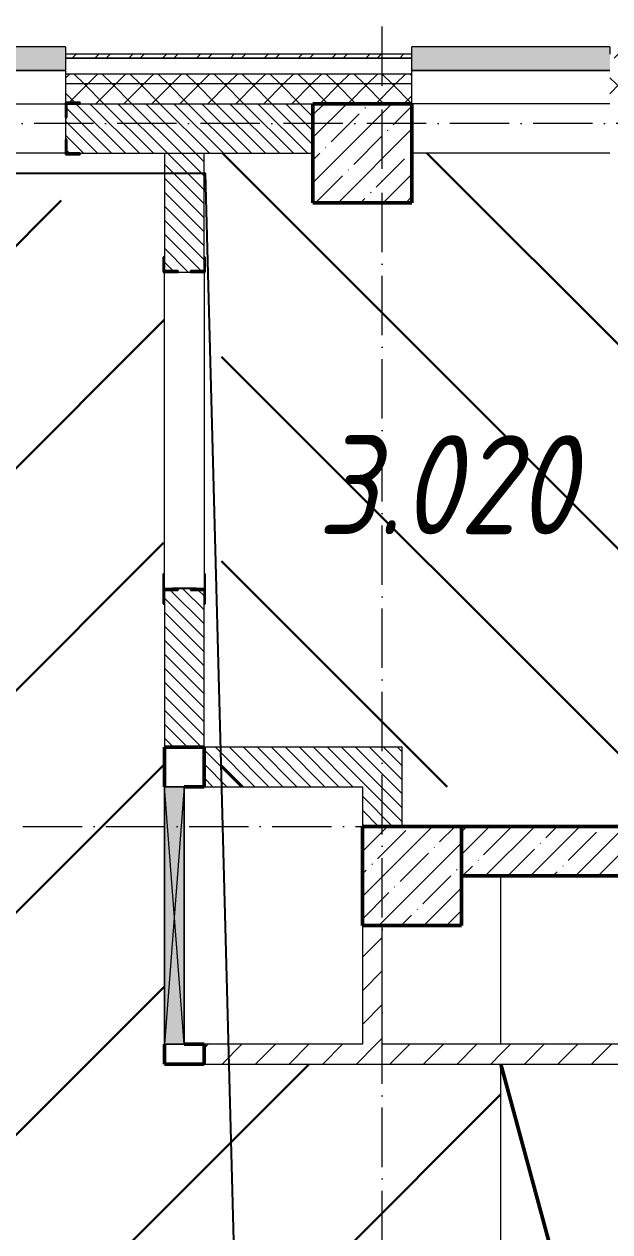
# Model space of a CAD drawing. Header units: millimetres. Extents: x 35697 to 388678, y -91946 to 171347.
# Drawn here: x 375312 to 378271, y -6880 to -780 of the extents above; entities that cross this region are included whole.
import ezdxf

# ---------------------------------------------------------------- set-up
doc = ezdxf.new("R2010")
doc.units = ezdxf.units.MM
doc.linetypes.add('50_200_ШТРИХ_1Т_ш5_п1_п1_', pattern=[700, 500, -100, 0, -100])
for name, color, linetype, lineweight in [('2.1) ПГП окна 2.8 м', 5, 'Continuous', 30), ('4) ЛЕстницы', 5, 'Continuous', 30), ('A-DETL-____-OTLN-1', 7, 'Continuous', 50), ('A-DETL-GENF-OTLN', 7, 'Continuous', 9), ('A-FLOR-____-OTLN', 7, 'Continuous', 9), ('A-GENM-____-MCUT', 7, 'Continuous', 25), ('A-GENM-____-OTLN', 7, 'Continuous', 9), ('A-GENM-____-OTLN-1', 7, 'Continuous', 25), ('A-GLAZ-____-OTLN', 7, 'Continuous', 9), ('A-WALL-____-MCUT', 7, 'Continuous', 13), ('A-WALL-____-MCUT-1', 7, 'Continuous', 9), ('A-WALL-____-MCUT-2', 7, 'Continuous', 50), ('A-WALL-____-OTLN', 7, 'Continuous', 9), ('A-WALL-____-PATT-1', 7, 'Continuous', 9), ('A-WALL-FNSH-MCUT-1', 7, 'Continuous', 9), ('I-WALL-____-OTLN', 7, 'Continuous', 9), ('S-COLS-____-MCUT', 7, 'Continuous', 50), ('S-COLS-____-OTLN', 7, 'Continuous', 9), ('S-GRID-____-OTLN-1', 7, '50_200_ШТРИХ_1Т_ш5_п1_п1_', 9), ('Марки помещений', 7, 'Continuous', 9), ('стяжа', 7, 'Continuous', 30)]:
    doc.layers.add(name, color=color, linetype=linetype, lineweight=lineweight)
doc.layers.add('A-GLAZ-____-OTLN-1', color=7, linetype='Continuous', lineweight=9, true_color=0xc0c0c0)
doc.styles.add('ISOCPEUR_I_2', font='isocpeui.ttf', dxfattribs={"width": 0.85, "height": 2.3})
pattern_1 = [(45, (283770.71, -86863.46), (-70.71068, 70.71068), []), (135, (283770.71, -86863.46), (-70.71068, -70.71068), [])]
pattern_2 = [(45, (283770.71, -86863.46), (-84.85281, 84.85281), [])]
pattern_3 = [(135, (283770.707, -86863.456), (-35.35534, -35.35534), [])]

# ---------------------------------------------------------------- blocks, each defined once
blk = doc.blocks.new('BSC_Колонна _Прямоугольная - 500х500-V103-АР1_План отверстий 3 этажа в осях 1-64_Ю-ЯЯ')
at = {"layer": 'S-COLS-____-OTLN'}
h = blk.add_hatch(dxfattribs=at)
h.set_pattern_fill('FP_108', color=256, style=0, pattern_type=2)
h.set_pattern_definition([(135, (85431.04, -93250), (-114.04925, -114.04925), []), (135, (85431.04, -93135.95), (-114.04925, -114.04925), [201.613, -40.323, 3.353, -36.97])])
h.paths.add_polyline_path([(250, 250), (-250, 250), (-250, -250), (250, -250)], flags=0)
at = {"layer": 'S-COLS-____-MCUT'}
for p, q in [((250, 250), (-250, 250)), ((-250, 250), (-250, -250)), ((250, -250), (250, 250)), ((-250, -250), (250, -250))]:
    blk.add_line(p, q, dxfattribs=at)
blk = doc.blocks.new('BSC_Колонна _Прямоугольная - 500х500-V147-АР1_План отверстий 3 этажа в осях 1-64_Ю-ЯЯ')
at = {"layer": 'S-COLS-____-OTLN'}
h = blk.add_hatch(dxfattribs=at)
h.set_pattern_fill('FP_153', color=256, style=0, pattern_type=2)
h.set_pattern_definition([(135, (81781.04, -93500), (-114.04925, -114.04925), []), (135, (81781.04, -93385.95), (-114.04925, -114.04925), [201.613, -40.323, 3.353, -36.97])])
h.paths.add_polyline_path([(250, 250), (-250, 250), (-250, -250), (250, -250)], flags=0)
at = {"layer": 'S-COLS-____-MCUT'}
for p, q in [((250, 250), (-250, 250)), ((-250, 250), (-250, -250)), ((250, -250), (250, 250)), ((-250, -250), (250, -250))]:
    blk.add_line(p, q, dxfattribs=at)
blk = doc.blocks.new('Фахверк_СКБ_Уголок - 250_2700-27497298-АР1_План отверстий 3 этажа в осях 1-64_Ю-ЯЯ')
at = {"layer": 'A-GENM-____-MCUT'}
for p, q in [((200, 181), (125, 181)), ((125, 181), (125, 106)), ((131, 106), (131, 175)), ((131, 175), (200, 175)), ((200, 175), (200, 181)), ((125, 106), (131, 106)), ((131, -6), (125, -6)), ((125, -6), (125, -81)), ((131, -75), (131, -6)), ((125, -81), (200, -81)), ((200, -75), (131, -75)), ((200, -81), (200, -75))]:
    blk.add_line(p, q, dxfattribs=at)
blk = doc.blocks.new('Фахверк_СКБ_Уголок - 200_3960-28268576-АР1_План отверстий 3 этажа в осях 1-64_Ю-ЯЯ')
at = {"layer": 'A-GENM-____-MCUT'}
for p, q in [((200, 156), (125, 156)), ((125, 156), (125, 81)), ((131, 81), (131, 150)), ((131, 150), (200, 150)), ((200, 150), (200, 156)), ((125, 81), (131, 81)), ((131, 19), (125, 19)), ((125, 19), (125, -56)), ((131, -50), (131, 19)), ((125, -56), (200, -56)), ((200, -50), (131, -50)), ((200, -56), (200, -50))]:
    blk.add_line(p, q, dxfattribs=at)
blk = doc.blocks.new('154_Стойка_СКБ_Уголок - СМ-2180_200-28268025-АР1_План отверстий 3 этажа в осях 1-64_Ю-ЯЯ')
at = {"layer": 'A-GENM-____-MCUT'}
for p, q in [((125, 156), (125, 81)), ((200, 156), (125, 156)), ((131, 81), (131, 150)), ((131, 150), (200, 150)), ((200, 150), (200, 156)), ((125, 81), (131, 81)), ((131, 19), (125, 19)), ((125, 19), (125, -56)), ((131, -50), (131, 19)), ((125, -56), (200, -56)), ((200, -50), (131, -50)), ((200, -56), (200, -50))]:
    blk.add_line(p, q, dxfattribs=at)
blk = doc.blocks.new('Стойка_Влож_Полоса боковая - Полоса-28213942-АР1_План отверстий 3 этажа в осях 1-64_Ю-ЯЯ')
at = {"layer": 'A-GENM-____-OTLN'}
for p, q in [((-5, 60), (0, 60)), ((-5, -60), (-5, 60)), ((0, -60), (-5, -60))]:
    blk.add_line(p, q, dxfattribs=at)
blk = doc.blocks.new('Стойка_Влож_Уголок_Опорный - Уголок-28213941-АР1_План отверстий 3 этажа в осях 1-64_Ю-ЯЯ')
at = {"layer": 'A-GENM-____-OTLN'}
for p, q in [((-212, -6), (-212, 0)), ((0, 0), (0, -6)), ((-212, -75), (-212, -6)), ((-212, -6), (-206, -6)), ((-6, -6), (0, -6)), ((0, -6), (0, -75)), ((-212, -75), (-206, -75)), ((-6, -75), (0, -75))]:
    blk.add_line(p, q, dxfattribs=at)
blk = doc.blocks.new('Отлив_СКБ - Отлив витража_120_НВФ-31886035-АР1_План отверстий 3 этажа в осях 1-64_Ю-ЯЯ')
at = {"layer": 'A-GLAZ-____-OTLN-1'}
for points in [[(4800, 2), (4800, 120), (0, 120), (0, 2), (1409.2, 2)], [(4800, 0), (4800, 2), (0, 2), (0, 0), (1409.2, 0)]]:
    blk.add_hatch(color=256, dxfattribs=at).paths.add_polyline_path(points, flags=0)
at = {"layer": 'A-GLAZ-____-OTLN'}
for p, q in [((0, 83), (0, 120)), ((4800, 120), (0, 120)), ((4800, 120), (4800, 83)), ((0, 2), (4800, 2)), ((4800, 0), (0, 0))]:
    blk.add_line(p, q, dxfattribs=at)
blk = doc.blocks.new('Отлив_СКБ - Отлив витража_120_НВФ-31885289-АР1_План отверстий 3 этажа в осях 1-64_Ю-ЯЯ')
at = {"layer": 'A-GLAZ-____-OTLN-1'}
for points in [[(1000, 2), (1000, 120), (0, 120), (0, 2), (161.6, 2)], [(1000, 0), (1000, 2), (0, 2), (0, 0), (161.6, 0)]]:
    blk.add_hatch(color=256, dxfattribs=at).paths.add_polyline_path(points, flags=0)
at = {"layer": 'A-GLAZ-____-OTLN'}
for p, q in [((0, 83), (0, 120)), ((1000, 120), (0, 120)), ((1000, 120), (1000, 83)), ((0, 2), (1000, 2)), ((1000, 0), (0, 0))]:
    blk.add_line(p, q, dxfattribs=at)
blk = doc.blocks.new('AR_Отверстие прямоугольное _в стене_ - AR_Отверстие прямоугольное _в стене__ОВ-36938153-АР1_План отверстий 3 этажа в осях 1-64_Ю-ЯЯ')
at = {"layer": 'A-GLAZ-____-OTLN'}
blk.add_hatch(color=256, dxfattribs=at).paths.add_polyline_path([(650, -50), (650, 50), (-650, 50), (-650, -50)], flags=0)
at = {"layer": 'A-DETL-GENF-OTLN'}
for p, q in [((-650, -50), (-650, 50)), ((-650, 50), (650, 50)), ((650, 50), (-650, -50)), ((-650, 50), (650, -50)), ((650, 50), (-650, 50)), ((-650, 50), (-650, -50)), ((650, 50), (650, -50)), ((650, -50), (650, 50)), ((650, -50), (-650, -50)), ((-650, -50), (650, -50))]:
    blk.add_line(p, q, dxfattribs=at)
blk = doc.blocks.new('BSC_Колонна _Прямоугольная1 - 200х100 _металл_-V212-АР1_План отверстий 3 этажа в осях 1-64_Ю-ЯЯ')
at = {"layer": 'S-COLS-____-MCUT'}
for p, q in [((-100, 50), (-100, -50)), ((100, 50), (0, 50)), ((100, -50), (100, 50)), ((-100, -50), (100, -50))]:
    blk.add_line(p, q, dxfattribs=at)
blk = doc.blocks.new('BSC_Колонна _Прямоугольная1 - 200х200 _металл_-V213-АР1_План отверстий 3 этажа в осях 1-64_Ю-ЯЯ')
at = {"layer": 'S-COLS-____-MCUT'}
for p, q in [((100, 100), (-100, 100)), ((-100, 100), (-100, -100)), ((100, -100), (100, 100)), ((0, -100), (100, -100))]:
    blk.add_line(p, q, dxfattribs=at)
blk = doc.blocks.new('3эт')
at = {"layer": 'S-GRID-____-OTLN-1', "color": 251, "ltscale": 0.6, "true_color": 0x636466}
for p, q in [((377120.7, -46882.4), (377120.7, 4029.4)), ((387845.1, -1282.4), (279101.9, -1282.4)), ((279101.9, -4832.4), (387845.1, -4832.4))]:
    blk.add_line(p, q, dxfattribs=at)

msp = doc.modelspace()

# ---------------------------------------------------------------- hatches: boundary and pattern name
at = {"layer": '2.1) ПГП окна 2.8 м'}
h = msp.add_hatch(dxfattribs=at)
h.set_pattern_fill('ANSI31', color=5, scale=250)
h.paths.add_polyline_path([(376020.7, -1432.4), (367770.7, -1432.4), (367545.6, -1532.8), (372795.6, -1532.8), (375118.1, -1432.8), (373020.7, -1432.8), (373660, -1588.9), (376020.7, -1694.9)], flags=17)
h.paths.add_polyline_path([(375220.7, -13632.4), (377020.7, -13632.4), (377020.7, -13132.4), (377720.7, -13132.4), (377720.7, -7782.4), (377020.7, -7782.4), (377020.7, -7282.4), (377720.7, -7282.4), (377720.7, -6032.4), (376220.7, -6032.4), (376020.7, -6032.4), (376020.7, -5932.4), (376020.7, -4632.4), (376020.7, -4432.4), (376020.7, -3707.4), (376014.7, -3707.4), (376014.7, -3632.4), (376014.7, -3626.4), (376014.7, -3557.4), (376020.7, -2032.4), (376014.7, -2032.4), (376014.7, -1957.4), (376020.7, -1432.4), (375595.7, -1432.4), (375595.7, -1438.4), (375520.7, -1438.4), (375520.7, -1432.4), (373020.7, -1432.4), (373020.7, -1682.4), (372520.7, -1682.4), (372520.7, -1432.4), (370720.7, -1432.4), (370720.7, -1438.4), (370645.7, -1438.4), (370270.6, -1436.1), (370270.6, -1532.8), (370070.6, -1532.8), (370070.6, -1432.4), (369670.7, -1432.4), (369670.7, -1438.4), (369595.7, -1438.4), (367795.7, -1432.4), (367795.7, -1438.4), (367720.7, -1438.4), (367370.7, -1434.6), (367370.7, -1532.4), (367170.7, -1532.4), (367170.7, -1682.4), (367170.7, -2007.4), (367176.7, -2007.4), (367176.7, -2082.4), (367171, -3707.4), (367176.7, -3707.4), (367176.7, -3776.4), (367176.7, -3782.4), (367176.7, -3857.4), (367172.5, -4432.4), (367770.7, -4432.4), (367770.7, -5132.4), (367770.7, -7782.4), (367770.7, -8482.4), (367270.7, -8482.4), (367270.7, -8682.4), (367270.7, -9182.4), (367270.7, -11032.4), (367270.7, -11182.4), (367770.7, -11182.4), (367770.7, -11882.4), (366570.7, -11882.4), (366570.7, -11532.4), (361970.7, -11532.4), (361470.7, -11532.4), (361470.7, -12062.4), (361470.7, -12312.4), (361470.7, -14432.4), (362020.7, -14432.4), (362220.7, -14432.4), (362720.7, -14432.4), (362720.7, -14582.4), (362720.7, -15582.4), (362720.7, -15832.4), (362220.7, -15832.4), (362220.7, -16982.4), (362220.7, -18882.4), (362720.7, -18882.4), (362720.7, -20282.4), (361970.7, -20282.4), (361270.7, -20282.4), (358780.7, -20282.4), (358476.4, -20282.4), (358470.8, -22442.4), (358520.7, -22442.4), (358520.7, -22382.4), (358780.7, -22382.4), (358780.7, -23482.4), (360020.7, -23482.4), (360020.7, -22682.4), (362120.7, -22682.4), (362170.7, -22682.4), (364220.7, -22682.4), (364270.7, -22682.4), (365995.7, -22682.4), (367245.7, -22682.4), (367295.7, -22682.4), (369540.7, -22682.4), (369540.7, -23482.4), (369540.7, -23682.4), (369540.7, -26232.4), (369540.7, -26282.4), (369540.7, -28882.4), (369540.7, -28932.4), (369540.7, -31482.4), (369620.7, -31482.4), (369620.7, -31482.4), (371919.3, -31482.4), (372519.3, -31482.4), (372519.3, -31682.4), (372520.7, -31682.4), (373020.7, -31682.4), (373020.7, -31482.4), (377020.7, -31482.4), (377020.7, -31182.4), (377720.7, -31182.4), (377720.7, -25732.4), (377020.7, -25732.4), (377020.7, -25232.4), (377720.7, -25232.4), (377720.7, -22732.4), (377020.7, -22732.4), (377020.7, -22232.4), (375220.7, -22232.4)])
h.paths.add_polyline_path([(367370.7, -16982.4), (367270.7, -16982.4), (366570.7, -16982.4), (365670.7, -16982.4), (365670.7, -15682.4), (367370.7, -15682.4)], flags=16)
h.paths.add_polyline_path([(367270.7, -16482.4), (366570.7, -16482.4), (366570.7, -16882.4), (365770.7, -16882.4), (365770.7, -15782.4), (367270.7, -15782.4)], flags=0)
h.paths.add_polyline_path([(365870.7, -16482.4), (365870.7, -15832.4), (367270.7, -15832.4), (365979, -15940.7)], flags=0)
h.paths.add_polyline_path([(367270.7, -19782.4), (367270.7, -20282.4), (366570.7, -20282.4), (366570.7, -19782.4)], flags=16)
h.paths.add_polyline_path([(371420.7, -16982.4), (371420.7, -15682.4), (373120.7, -15682.4), (373120.7, -16982.4), (373020.7, -16982.4), (372320.7, -16982.4)], flags=16)
h.paths.add_polyline_path([(371520.7, -16882.4), (372320.7, -16882.4), (372320.7, -16482.8), (371520.7, -16482.8)], flags=0)
h.paths.add_polyline_path([(373020.7, -15782.8), (373020.7, -15782.4), (371520.7, -15782.4), (371520.7, -15782.8)], flags=0)
h.paths.add_polyline_path([(372220.7, -19282.4), (373020.7, -19282.4), (373020.7, -19782.4), (373020.7, -20282.4), (372320.7, -20282.4), (372220.7, -20282.4)], flags=16)
h.paths.add_polyline_path([(372320.7, -19382.4), (372920.7, -19382.4), (372920.7, -19782.4), (372320.7, -19782.4)], flags=0)
h.paths.add_polyline_path([(372320.7, -12782.4), (372320.7, -12597.4), (372320.7, -12447.4), (372320.7, -11532.4), (372320.7, -11032.4), (373020.7, -11032.4), (373020.7, -11532.4), (373020.7, -12447.4), (373020.7, -12597.4), (373020.7, -12782.4)], flags=16)
h.paths.add_polyline_path([(372420.7, -12682.4), (372420.7, -12597.4), (372320.7, -12597.4), (372320.7, -12447.4), (372420.7, -12447.4), (372420.7, -12382.4), (372920.7, -12382.4), (372920.7, -12447.4), (373020.7, -12447.4), (373020.7, -12597.4), (372920.7, -12597.4), (372920.7, -12682.4)], flags=0)
h.paths.add_polyline_path([(372449, -12597.4), (372320.7, -12597.4), (372370.7, -12522.4), (372320.7, -12447.4), (372420.7, -12447.4), (372420.7, -12482.4), (372920.7, -12482.4), (372920.7, -12447.4), (373020.7, -12447.4), (372970.7, -12522.4), (373020.7, -12597.4), (372920.7, -12597.4), (372920.7, -12482.4), (372470.7, -12532.4)], flags=0)
h.paths.add_polyline_path([(372420.7, -12282.4), (372420.7, -11532.4), (372920.7, -11532.4), (372920.7, -12282.4)], flags=0)
h.paths.add_polyline_path([(372320.7, -23482.4), (373020.7, -23482.4), (373020.7, -23982.4), (372320.7, -23982.4)], flags=16)
h.paths.add_polyline_path([(372320.7, -9182.4), (372320.7, -8682.4), (372320.7, -8332.4), (373020.7, -8332.4), (373020.7, -8432.4), (373020.7, -8682.4), (373020.7, -9182.4)], flags=16)
h.paths.add_polyline_path([(372420.7, -8682.4), (372420.7, -8432.4), (372920.7, -8432.4), (373020.7, -8432.4), (373020.7, -8682.4), (372920.7, -8682.4)], flags=0)
h.paths.add_polyline_path([(372920.7, -8432.4), (373020.7, -8432.4), (372970.7, -8557.4), (373020.7, -8682.4), (372920.7, -8682.4)], flags=0)
h.paths.add_polyline_path([(372320.7, -26982.4), (373020.7, -26982.4), (373020.7, -27482.4), (372320.7, -27482.4)], flags=16)
h.paths.add_polyline_path([(372320.7, -5182.4), (372320.7, -4682.4), (372320.7, -4232.4), (373020.7, -4232.4), (373020.7, -4682.4), (373020.7, -5182.4)], flags=16)
h.paths.add_polyline_path([(372420.7, -4682.4), (372420.7, -4332.4), (372920.7, -4332.4), (372920.7, -4682.4)], flags=0)
h.paths.add_polyline_path([(368660.4, -14781.4), (370230.2, -14781.4), (370230.2, -13581.4), (368660.4, -13581.4)], flags=16)
at = {"layer": '4) ЛЕстницы'}
h = msp.add_hatch(dxfattribs=at)
h.set_pattern_fill('ANSI31', color=256, scale=230, angle=90)
h.paths.add_polyline_path([(376308.9, -4632.4), (376308.9, -1432.4), (384770.7, -1432.4), (384770.7, -4632.4)])
at = {"layer": 'A-WALL-____-PATT-1'}
h = msp.add_hatch(dxfattribs=at)
h.set_pattern_fill('FP_6', color=256, style=0, pattern_type=2)
h.set_pattern_definition([(45, (283770.71, -86863.46), (-85.53659, 85.53659), []), (45, (283827.73, -86863.46), (-85.53659, 85.53659), [])])
h.paths.add_polyline_path([(385250.7, -952.4), (385270.7, -952.4), (385270.7, -932.4), (378270.7, -932.4), (378270.7, -952.4), (382734.7, -952.4)], flags=0)
h.paths.add_polyline_path([(377270.7, -952.4), (377270.7, -932.4), (375520.7, -932.4), (375520.7, -952.4), (375664.8, -952.4)], flags=0)
h = msp.add_hatch(dxfattribs=at)
h.set_pattern_fill('FP_4', color=256, style=0, pattern_type=2)
h.set_pattern_definition(pattern_1)
h.paths.add_polyline_path([(385250.7, -1082.4), (385250.7, -1032.4), (378270.7, -1032.4), (378270.7, -1082.4), (382734.7, -1082.4)], flags=0)
h.paths.add_polyline_path([(377270.7, -1082.4), (377270.7, -1032.4), (375520.7, -1032.4), (375520.7, -1082.4), (375664.8, -1082.4)], flags=0)
h.paths.add_polyline_path([(369595.7, -1082.4), (370720.7, -1082.4), (370720.7, -1032.4), (369595.7, -1032.4)], flags=0)
h.paths.add_polyline_path([(367795.7, -1082.4), (367795.7, -1032.4), (366670.7, -1032.4), (366670.7, -1082.4), (367711.2, -1082.4)], flags=0)
h.paths.add_polyline_path([(364176.3, -1082.4), (364870.7, -1082.4), (364870.7, -1032.4), (363820.7, -1032.4), (363820.7, -1082.4)], flags=0)
h.paths.add_polyline_path([(360820.7, -1082.4), (362020.7, -1082.4), (362020.7, -1032.4), (360820.7, -1032.4)], flags=0)
h.paths.add_polyline_path([(359020.7, -1082.4), (359020.7, -1032.4), (355470.7, -1032.4), (355470.7, -1082.4), (357990.2, -1082.4)], flags=0)
h.paths.add_polyline_path([(353670.7, -1082.4), (353670.7, -1032.4), (352470.7, -1032.4), (352470.7, -1082.4)], flags=0)
h.paths.add_polyline_path([(347670.7, -1082.4), (347670.7, -1032.4), (346420.7, -1032.4), (346420.7, -1082.4), (347385.4, -1082.4)], flags=0)
h.paths.add_polyline_path([(349470.7, -1082.4), (350670.7, -1082.4), (350670.7, -1032.4), (349470.7, -1032.4)], flags=0)
h.paths.add_polyline_path([(341620.7, -1082.4), (341620.7, -1032.4), (340420.7, -1032.4), (340420.7, -1082.4)], flags=0)
h.paths.add_polyline_path([(344620.7, -1082.4), (344620.7, -1032.4), (343420.7, -1032.4), (343420.7, -1082.4), (343850.5, -1082.4)], flags=0)
h.paths.add_polyline_path([(338620.7, -1082.4), (338620.7, -1032.4), (337420.7, -1032.4), (337420.7, -1082.4)], flags=0)
h.paths.add_polyline_path([(335620.7, -1082.4), (335620.7, -1032.4), (333820.7, -1032.4), (333820.7, -1082.4)], flags=0)
h = msp.add_hatch(dxfattribs=at)
h.set_pattern_fill('FP_4', color=256, style=0, pattern_type=2)
h.set_pattern_definition(pattern_1)
h.paths.add_polyline_path([(385170.7, -1182.4), (385250.7, -1182.4), (385250.7, -1082.4), (378270.7, -1082.4), (378270.7, -1182.4), (385120.7, -1182.4)], flags=0)
h.paths.add_polyline_path([(377270.7, -1182.4), (377270.7, -1082.4), (375520.7, -1082.4), (375520.7, -1176.4), (375595.7, -1176.4), (375595.7, -1182.4), (376770.7, -1182.4)], flags=0)
h.paths.add_polyline_path([(367720.7, -1182.4), (367720.7, -1176.4), (367795.7, -1176.4), (367795.7, -1082.4), (366670.7, -1082.4), (366670.7, -1182.4), (367711.2, -1182.4)], flags=0)
h.paths.add_polyline_path([(370362.4, -1182.4), (370645.7, -1182.4), (370645.7, -1176.4), (370720.7, -1176.4), (370720.7, -1082.4), (369595.7, -1082.4), (369595.7, -1176.4), (369670.7, -1176.4), (369670.7, -1182.4)], flags=0)
h.paths.add_polyline_path([(364795.7, -1182.4), (364795.7, -1176.4), (364870.7, -1176.4), (364870.7, -1082.4), (363820.7, -1082.4), (363820.7, -1176.4), (363895.7, -1176.4), (363895.7, -1182.4), (364176.3, -1182.4)], flags=0)
h.paths.add_polyline_path([(361945.7, -1182.4), (361945.7, -1176.4), (362020.7, -1176.4), (362020.7, -1082.4), (360820.7, -1082.4), (360820.7, -1176.4), (360895.7, -1176.4), (360895.7, -1182.4), (361770.7, -1182.4)], flags=0)
h.paths.add_polyline_path([(359020.7, -1182.4), (359020.7, -1082.4), (355470.7, -1082.4), (355470.7, -1176.4), (355545.7, -1176.4), (355545.7, -1182.4), (358520.7, -1182.4)], flags=0)
h.paths.add_polyline_path([(352970.7, -1182.4), (353595.7, -1182.4), (353595.7, -1176.4), (353670.7, -1176.4), (353670.7, -1082.4), (352470.7, -1082.4), (352470.7, -1182.4)], flags=0)
h.paths.add_polyline_path([(347020.7, -1182.4), (347595.7, -1182.4), (347595.7, -1176.4), (347670.7, -1176.4), (347670.7, -1082.4), (346420.7, -1082.4), (346420.7, -1176.4), (346495.7, -1176.4), (346495.7, -1182.4), (346520.7, -1182.4)], flags=0)
h.paths.add_polyline_path([(349545.7, -1182.4), (350595.7, -1182.4), (350595.7, -1176.4), (350670.7, -1176.4), (350670.7, -1082.4), (349470.7, -1082.4), (349470.7, -1176.4), (349545.7, -1176.4)], flags=0)
h.paths.add_polyline_path([(343850.5, -1182.4), (344545.7, -1182.4), (344545.7, -1176.4), (344620.7, -1176.4), (344620.7, -1082.4), (343420.7, -1082.4), (343420.7, -1176.4), (343495.7, -1176.4), (343495.7, -1182.4)], flags=0)
h.paths.add_polyline_path([(341545.7, -1182.4), (341545.7, -1176.4), (341620.7, -1176.4), (341620.7, -1082.4), (340420.7, -1082.4), (340420.7, -1176.4), (340495.7, -1176.4), (340495.7, -1182.4), (341020.7, -1182.4)], flags=0)
h.paths.add_polyline_path([(337495.7, -1182.4), (338545.7, -1182.4), (338545.7, -1176.4), (338620.7, -1176.4), (338620.7, -1082.4), (337420.7, -1082.4), (337420.7, -1176.4), (337495.7, -1176.4)], flags=0)
h.paths.add_polyline_path([(335545.7, -1182.4), (335545.7, -1176.4), (335620.7, -1176.4), (335620.7, -1082.4), (333820.7, -1082.4), (333820.7, -1182.4), (334770.7, -1182.4)], flags=0)
h = msp.add_hatch(dxfattribs=at)
h.set_pattern_fill('FP_9', color=256, style=0, pattern_type=2)
h.set_pattern_definition(pattern_3)
h.paths.add_polyline_path([(376770.7, -1432.4), (376770.7, -1182.4), (375526.7, -1182.4), (375526.7, -1251.4), (375520.7, -1251.4), (375520.7, -1363.4), (375526.7, -1363.4), (375526.7, -1432.4), (375664.8, -1432.4)], flags=0)
h = msp.add_hatch(dxfattribs=at)
h.set_pattern_fill('FP_9', color=256, style=0, pattern_type=2)
h.set_pattern_definition(pattern_3)
h.paths.add_polyline_path([(376220.7, -4432.4), (376220.7, -3638.4), (376151.7, -3638.4), (376151.7, -3632.4), (376089.7, -3632.4), (376089.7, -3638.4), (376020.7, -3638.4), (376020.7, -4432.4), (376120.7, -4432.4)], flags=0)
h.paths.add_polyline_path([(376151.7, -2032.4), (376151.7, -2026.4), (376220.7, -2026.4), (376220.7, -1432.4), (376020.7, -1432.4), (376020.7, -2026.4), (376089.7, -2026.4), (376089.7, -2032.4)], flags=0)
h = msp.add_hatch(dxfattribs=at)
h.set_pattern_fill('FP_9', color=256, style=0, pattern_type=2)
h.set_pattern_definition(pattern_3)
h.paths.add_polyline_path([(377020.7, -4632.4), (377020.7, -4432.4), (376220.7, -4432.4), (376220.7, -4632.4)], flags=0)
h = msp.add_hatch(dxfattribs=at)
h.set_pattern_fill('FP_9', color=256, style=0, pattern_type=2)
h.set_pattern_definition(pattern_3)
h.paths.add_polyline_path([(377220.7, -4832.4), (377220.7, -4432.4), (377020.7, -4432.4), (377020.7, -4832.4)], flags=0)
h = msp.add_hatch(dxfattribs=at)
h.set_pattern_fill('FP_12', color=256, style=0, pattern_type=2)
h.set_pattern_definition([(45, (283770.7, -86863.46), (-114.04925, 114.04925), []), (45, (283884.76, -86863.46), (-114.04925, 114.04925), [201.612, -40.322, 3.353, -36.97])])
h.paths.add_polyline_path([(384520.7, -5082.4), (384520.7, -4832.4), (377520.7, -4832.4), (377520.7, -5082.4), (382734.7, -5082.4)], flags=0)
h = msp.add_hatch(dxfattribs=at)
h.set_pattern_fill('FP_7', color=256, style=0, pattern_type=2)
h.set_pattern_definition(pattern_2)
h.paths.add_polyline_path([(377120.7, -5932.4), (377120.7, -5332.4), (377020.7, -5332.4), (377020.7, -5932.4)], flags=0)
h = msp.add_hatch(dxfattribs=at)
h.set_pattern_fill('FP_7', color=256, style=0, pattern_type=2)
h.set_pattern_definition(pattern_2)
h.paths.add_polyline_path([(376220.7, -6032.4), (377720.7, -6032.4), (377720.7, -5932.4), (376220.7, -5932.4), (376220.7, -6021.3)], flags=0)
h = msp.add_hatch(dxfattribs=at)
h.set_pattern_fill('FP_7', color=256, style=0, pattern_type=2)
h.set_pattern_definition(pattern_2)
h.paths.add_polyline_path([(382770.7, -6032.4), (382770.7, -5932.4), (377720.7, -5932.4), (377720.7, -6032.4), (382734.7, -6032.4)], flags=0)

# ---------------------------------------------------------------- linework, layer by layer
msp.add_lwpolyline([(358770.7, -23682.4), (358780.7, -19952.4), (362720.7, -19952.4), (362720.7, -11332.4), (367770.7, -11332.4), (367770.7, -1532.4), (376226.7, -1532.4), (377020.7, -31482.4), (369544.7, -31682.4), (369440.7, -23482.4)], close=True)
at = {"layer": 'A-DETL-____-OTLN-1'}
msp.add_line((377720.7, -6032.4), (384520.7, -31182.4), dxfattribs=at)
at = {"layer": 'A-FLOR-____-OTLN'}
for p, q in [((377720.7, -5932.4), (377720.7, -5082.4)), ((377720.7, -7282.4), (377720.7, -6032.4))]:
    msp.add_line(p, q, dxfattribs=at)
at = {"layer": 'A-WALL-____-MCUT'}
for p, q in [((377270.7, -952.4), (375520.7, -952.4)), ((375520.7, -952.4), (375520.7, -1176.4)), ((377270.7, -1182.4), (377270.7, -952.4)), ((375520.7, -1251.4), (375520.7, -1363.4)), ((375595.7, -1432.4), (376770.7, -1432.4)), ((376020.7, -1432.4), (376020.7, -1957.4)), ((376220.7, -1957.4), (376220.7, -1432.4)), ((376089.7, -2032.4), (376151.7, -2032.4)), ((376151.7, -3632.4), (376089.7, -3632.4)), ((376020.7, -3707.4), (376020.7, -4432.4)), ((376220.7, -4432.4), (376220.7, -3707.4)), ((377220.7, -4432.4), (376220.7, -4432.4)), ((377220.7, -4832.4), (377220.7, -4432.4)), ((376220.7, -4632.4), (377020.7, -4632.4)), ((377020.7, -4632.4), (377020.7, -4832.4))]:
    msp.add_line(p, q, dxfattribs=at)
at = {"layer": 'A-WALL-____-MCUT-1'}
for p, q in [((377270.7, -1032.4), (375520.7, -1032.4)), ((377270.7, -1082.4), (375520.7, -1082.4)), ((375595.7, -1182.4), (376770.7, -1182.4))]:
    msp.add_line(p, q, dxfattribs=at)
at = {"layer": 'A-WALL-____-MCUT-2'}
for p, q in [((384520.7, -4832.4), (377520.7, -4832.4)), ((377520.7, -5082.4), (384520.7, -5082.4))]:
    msp.add_line(p, q, dxfattribs=at)
at = {"layer": 'A-WALL-____-OTLN'}
for p, q in [((373020.7, -1182.4), (375520.7, -1182.4)), ((378270.7, -1182.4), (377270.7, -1182.4)), ((375520.7, -1432.4), (373020.7, -1432.4)), ((378270.7, -1432.4), (377270.7, -1432.4))]:
    msp.add_line(p, q, dxfattribs=at)
at = {"layer": 'A-WALL-FNSH-MCUT-1'}
for p, q in [((377270.7, -932.4), (375520.7, -932.4)), ((375520.7, -932.4), (375520.7, -952.4)), ((375520.7, -952.4), (377270.7, -952.4)), ((377270.7, -952.4), (377270.7, -932.4)), ((377020.7, -5332.4), (377020.7, -5932.4)), ((377120.7, -5932.4), (377120.7, -5332.4)), ((377020.7, -5932.4), (376220.7, -5932.4)), ((379170.7, -5932.4), (377120.7, -5932.4)), ((376220.7, -6032.4), (382770.7, -6032.4))]:
    msp.add_line(p, q, dxfattribs=at)
at = {"layer": 'I-WALL-____-OTLN'}
for p, q in [((376020.7, -3632.4), (376020.7, -2032.4)), ((376220.7, -2032.4), (376220.7, -3632.4))]:
    msp.add_line(p, q, dxfattribs=at)

# ---------------------------------------------------------------- block references
at = {"layer": 'A-GENM-____-OTLN'}
for name, p, rotation in [('Стойка_Влож_Уголок_Опорный - Уголок-28213941-АР1_План отверстий 3 этажа в осях 1-64_Ю-ЯЯ', (376014.7, -3632.4), 180), ('Стойка_Влож_Полоса боковая - Полоса-28213942-АР1_План отверстий 3 этажа в осях 1-64_Ю-ЯЯ', (376120.7, -3632.4), 270)]:
    msp.add_blockref(name, p, dxfattribs=dict(at, rotation=rotation))
at = {"layer": 'A-GENM-____-OTLN-1'}
msp.add_blockref('Фахверк_СКБ_Уголок - 250_2700-27497298-АР1_План отверстий 3 этажа в осях 1-64_Ю-ЯЯ', (375395.7, -1357.4), dxfattribs=at)
for name, p, rotation in [('Фахверк_СКБ_Уголок - 200_3960-28268576-АР1_План отверстий 3 этажа в осях 1-64_Ю-ЯЯ', (376170.7, -2157.4), 90), ('154_Стойка_СКБ_Уголок - СМ-2180_200-28268025-АР1_План отверстий 3 этажа в осях 1-64_Ю-ЯЯ', (376070.7, -3507.4), 270)]:
    msp.add_blockref(name, p, dxfattribs=dict(at, rotation=rotation))
at = {"layer": 'A-GLAZ-____-OTLN'}
for name, p in [('Отлив_СКБ - Отлив витража_120_НВФ-31886035-АР1_План отверстий 3 этажа в осях 1-64_Ю-ЯЯ', (370720.7, -1015.4)), ('Отлив_СКБ - Отлив витража_120_НВФ-31885289-АР1_План отверстий 3 этажа в осях 1-64_Ю-ЯЯ', (377270.7, -1015.4))]:
    msp.add_blockref(name, p, dxfattribs=at)
at = {"layer": 'A-GLAZ-____-OTLN', "rotation": 270}
msp.add_blockref('AR_Отверстие прямоугольное _в стене_ - AR_Отверстие прямоугольное _в стене__ОВ-36938153-АР1_План отверстий 3 этажа в осях 1-64_Ю-ЯЯ', (376070.7, -5282.4), dxfattribs=at)
at = {"layer": 'S-COLS-____-OTLN', "rotation": 269.9999999999997}
for name, p in [('BSC_Колонна _Прямоугольная - 500х500-V103-АР1_План отверстий 3 этажа в осях 1-64_Ю-ЯЯ', (377020.7, -1432.4)), ('BSC_Колонна _Прямоугольная - 500х500-V147-АР1_План отверстий 3 этажа в осях 1-64_Ю-ЯЯ', (377270.7, -5082.4))]:
    msp.add_blockref(name, p, dxfattribs=at)
at = {"layer": 'S-COLS-____-OTLN'}
for name, p in [('BSC_Колонна _Прямоугольная1 - 200х200 _металл_-V213-АР1_План отверстий 3 этажа в осях 1-64_Ю-ЯЯ', (376120.7, -4532.4)), ('BSC_Колонна _Прямоугольная1 - 200х100 _металл_-V212-АР1_План отверстий 3 этажа в осях 1-64_Ю-ЯЯ', (376120.7, -5982.4))]:
    msp.add_blockref(name, p, dxfattribs=at)
at = {"layer": 'стяжа'}
msp.add_blockref('3эт', (0, 0), dxfattribs=at)

# ---------------------------------------------------------------- texts
at = {"layer": 'Марки помещений', "insert": (376793.8, -2856.7), "char_height": 500, "width": 785.654, "attachment_point": 1, "style": 'ISOCPEUR_I_2'}
msp.add_mtext('3.020', dxfattribs=at)

doc.saveas('drawing.dxf')
